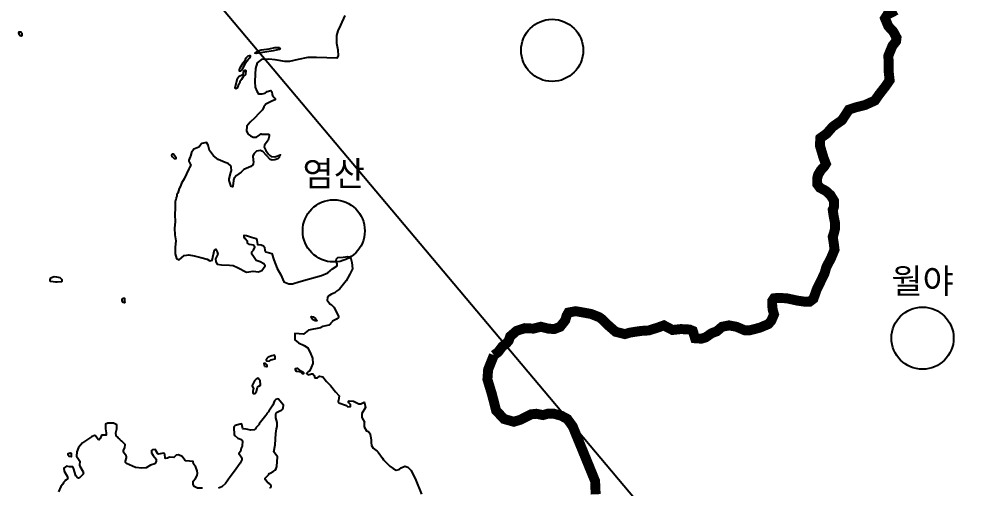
# Model space of a CAD drawing. Header units: millimetres. Extents: x -19392 to 580976, y -49129 to 736091.
# Drawn here: x 129880 to 168029, y 181143 to 200014 of the extents above; entities that cross this region are included whole.
import ezdxf
from ezdxf.enums import TextEntityAlignment as Align

# ---------------------------------------------------------------- set-up
doc = ezdxf.new("R2010")
doc.units = ezdxf.units.MM
for name, color, linetype in [('2121', 7, 'Continuous'), ('2122', 7, 'Continuous'), ('2411', 7, 'Continuous'), ('AWS', 4, 'Continuous'), ('AWS명', 2, 'Continuous'), ('티센', 6, 'Continuous')]:
    doc.layers.add(name, color=color, linetype=linetype)
doc.styles.get("Standard").update_dxf_attribs({"font": ''})
doc.styles.get('Standard').set_extended_font_data('Gulim')

msp = doc.modelspace()

# ---------------------------------------------------------------- linework, layer by layer
at = {"layer": '2121', "color": 7}
for points in [[(142989, 200152), (142823, 199768), (142706, 199537), (142657, 199350), (142657, 199036), (142706, 198767), (142723, 198535), (142675, 198435), (142274, 198449), (141856, 198466), (141504, 198466), (141120, 198383), (140772, 198300), (140585, 198300), (140184, 198366), (139936, 198401), (139635, 198383), (139469, 198249), (139400, 198017), (139383, 197800), (139369, 197482), (139383, 197264), (139452, 197116), (139518, 196998), (139670, 196998), (139784, 197033), (139870, 197099), (140019, 197133), (140053, 197081), (140070, 196981), (140084, 196933), (140153, 196850), (140184, 196815), (140184, 196763), (140084, 196715), (139818, 196580), (139735, 196480), (139684, 196363), (139535, 196214), (139369, 196031), (139183, 195862), (139051, 195696), (139034, 195496), (139100, 195378), (139200, 195313), (139300, 195261), (139435, 195261), (139570, 195347), (139620, 195394), (139650, 195380), (139924, 195375), (139947, 195360), (139947, 195360), (139945, 195300), (139911, 195138), (139761, 194939), (139748, 194863), (139754, 194826), (139816, 194722), (139923, 194580), (139978, 194523), (140035, 194487), (140177, 194472), (140409, 194553), (140409, 194553), (140409, 194553), (140353, 194465), (140347, 194437), (140297, 194387), (140182, 194346), (140065, 194331), (139984, 194363), (139697, 194676), (139592, 194719), (139435, 194701), (139342, 194608), (139297, 194508), (139303, 194327), (139315, 194271), (139309, 194190), (139290, 194146), (139208, 194084), (138934, 193953), (138821, 193846), (138634, 193722), (138539, 193610), (138531, 193588), (138514, 193518), (138488, 193292), (138476, 193267), (138413, 193273), (138332, 193511), (138339, 193580), (138404, 193839), (138433, 193917), (138422, 194047), (138403, 194101), (138403, 194101), (138297, 194205), (138181, 194242), (137897, 194362), (137710, 194512), (137541, 194728), (137492, 194932), (137424, 195050), (137242, 195004), (137148, 194895), (137148, 194882), (137117, 194858), (136923, 194780), (136823, 194639), (136783, 194500), (136765, 194473), (136716, 194327), (136716, 194290), (136797, 194127), (136741, 194035), (136722, 193979), (136522, 193576), (136420, 193409), (136383, 193288), (136328, 193194), (136269, 193012), (136238, 192949), (136228, 192890), (136200, 192829), (136187, 192723), (136171, 192685), (136164, 192401), (136147, 192149), (136164, 191849), (136133, 191600), (136147, 191331), (136199, 191082), (136164, 190830), (136164, 190564), (136216, 190381), (136333, 190329), (136416, 190398), (136534, 190498), (136717, 190529), (136934, 190481), (137200, 190415), (137452, 190346), (137566, 190281), (137653, 190315), (137684, 190429), (137718, 190612), (137753, 190730), (137801, 190747), (137853, 190647), (137884, 190547), (137784, 190364), (137801, 190246), (137853, 190146), (138036, 190129), (138354, 190115), (138502, 190098), (138672, 190015), (139038, 189828), (139304, 189863), (139521, 189845), (139656, 189897), (139787, 190080), (139739, 190163), (139587, 190246), (139421, 190298), (139321, 190464), (139255, 190547), (139255, 190647), (139321, 190712), (139373, 190830), (139321, 190913), (139155, 190947), (139072, 190999), (139072, 191065), (138986, 191165), (138938, 191230), (138938, 191313), (139038, 191300), (139238, 191230), (139421, 191182), (139456, 191113), (139473, 190947), (139621, 190930), (139722, 190882), (139756, 190830), (139773, 190699), (139804, 190647), (139956, 190612), (140057, 190581), (140139, 190329), (140274, 189980), (140423, 189714), (140540, 189445), (140740, 189362), (140892, 189362), (141141, 189445), (141576, 189562), (142060, 189697), (142312, 189797), (142495, 189963), (142678, 190080), (142678, 190163), (142644, 190281), (142661, 190364), (142713, 190415), (142927, 190429), (143113, 190464), (143196, 190446), (143231, 190381), (143279, 190215), (143296, 189963), (143196, 189745), (143044, 189479), (142778, 189144), (142658, 189057), (142658, 189057), (142596, 189000), (142452, 188936), (142351, 188877), (142295, 188802), (142282, 188695), (142388, 188548), (142444, 188526), (142550, 188413), (142743, 188063), (142743, 188001), (142656, 187932), (142499, 187858), (142499, 187845), (142420, 187767), (142420, 187755), (142354, 187696), (142111, 187645), (142017, 187590), (141530, 187491), (141329, 187336), (140986, 187364), (140986, 187252), (140986, 187100), (141134, 186982), (141352, 186882), (141504, 186782), (141621, 186533), (141687, 186367), (141704, 186150), (141635, 185998), (141569, 185849), (141521, 185815), (141452, 185749), (141521, 185697), (141652, 185732), (141704, 185732), (141752, 185666), (141787, 185583), (141887, 185583), (141970, 185649), (142105, 185615), (142253, 185431), (142422, 185266), (142623, 185014), (142760, 184855), (142760, 184855), (142736, 184668), (142722, 184645), (142728, 184598), (142746, 184570), (143059, 184463), (143115, 184413), (143227, 184419), (143222, 184500), (143222, 184500), (143158, 184566), (143134, 184607), (143134, 184637), (143166, 184647), (143341, 184643), (143559, 184537), (143640, 184533), (143765, 184593), (143784, 184574), (143821, 184386), (143671, 184137), (143676, 183986), (143728, 183882), (143789, 183799), (143776, 183761), (143775, 183605), (143869, 183442), (143943, 183411), (144006, 183323), (144006, 183292), (144025, 183242), (144047, 183072), (144046, 182978), (144068, 182848), (144127, 182752), (144139, 182752), (144298, 182629), (144336, 182589), (144508, 182341), (144542, 182278), (144809, 182026), (144944, 181926), (145061, 181860), (145175, 181895), (145262, 181960), (145410, 182026), (145527, 181978), (145662, 181843), (145845, 181460), (146080, 180893)], [(139982, 181133), (139982, 181146), (140026, 181203), (140021, 181274), (139930, 181337), (139895, 181350), (139802, 181469), (139783, 181509), (139783, 181534), (139928, 181688), (139953, 181727), (139990, 181739), (140109, 181808), (140185, 181864), (140229, 181933), (140260, 182008), (140279, 182402), (140129, 182602), (140187, 182876), (140221, 183340), (140249, 183522), (140276, 183620), (140270, 183782), (140220, 183964), (140215, 184114), (140215, 184114), (140224, 184169), (140241, 184184), (140381, 184252), (140447, 184273), (140478, 184304), (140515, 184357), (140522, 184475), (140304, 184729), (140216, 184698), (140166, 184645), (140096, 184482), (139929, 184229), (139921, 184202), (139859, 184140), (139859, 184115), (139815, 184071), (139815, 184058), (139545, 183728), (139545, 183703), (139463, 183622), (139458, 183603), (139426, 183572), (139426, 183560), (139407, 183553), (139407, 183541), (139344, 183485), (139207, 183473), (139016, 183512), (138895, 183524), (138860, 183640), (138852, 183713), (138852, 183713), (138833, 183724), (138583, 183653), (138538, 183615), (138520, 183581), (138538, 183293), (138550, 183262), (138550, 183262), (138563, 183262), (138681, 183155), (138832, 183099), (138881, 183037), (138862, 182830), (138818, 182749), (138792, 182611), (138730, 182534), (138730, 182534), (138798, 182444), (138851, 182358), (138851, 182283), (138776, 182143), (138556, 181815), (138373, 181590), (138191, 181326), (138046, 181187), (137906, 181133)], [(137267, 181133), (137068, 181144), (136928, 181208), (136885, 181294), (136896, 181423), (136982, 181525), (137057, 181643), (137068, 181740), (137057, 181837), (136993, 181987), (136904, 182122), (136892, 182210), (136599, 182236), (136561, 182262), (136443, 182417), (136293, 182480), (136205, 182468), (136118, 182374), (135942, 182381), (135861, 182341), (135777, 182329), (135761, 182357), (135755, 182488), (135712, 182551), (135481, 182507), (135468, 182513), (135393, 182651), (135362, 182689), (135250, 182674), (135218, 182652), (135218, 182558), (135274, 182458), (135405, 182301), (135399, 182207), (135341, 182113), (135167, 182058), (134998, 181961), (134829, 181946), (134566, 181972), (134205, 182129), (134167, 182173), (134167, 182173), (134171, 182226), (134205, 182354), (134202, 182406), (134192, 182432), (134081, 182591), (134087, 182661), (134144, 182754), (134157, 182892), (134024, 183022), (134004, 183028), (133998, 183047), (133923, 183109), (133923, 183121), (133879, 183151), (133873, 183170), (133795, 183249), (133782, 183362), (133821, 183524), (133812, 183680), (133812, 183680), (133683, 183755), (133501, 183755), (133459, 183756), (133459, 183756), (133359, 183712), (133359, 183519), (133389, 183366), (133395, 183269), (133208, 183269), (133183, 183232), (133151, 183138), (133101, 183088), (133069, 183094), (132955, 183239), (132914, 183254), (132802, 183201), (132598, 183067), (132437, 182960), (132281, 182768), (132206, 182597), (132193, 182428), (132330, 182221), (132318, 182059), (132330, 182021), (132460, 181790), (132473, 181740), (132460, 181740), (132460, 181696), (132310, 181558), (132273, 181545), (132235, 181547), (132173, 181628), (132080, 181948), (132048, 181994), (131914, 181997), (131792, 182016), (131692, 181936), (131698, 181817), (131823, 181617), (131841, 181529), (131761, 181453), (131742, 181446), (131742, 181434), (131672, 181367), (131641, 181298), (131565, 181211), (131465, 180987)]]:
    msp.add_lwpolyline(points, dxfattribs=at)
at = {"layer": '2122', "color": 7}
for points in [[(129994, 199411), (129998, 199337), (129967, 199321), (129930, 199331), (129899, 199374), (129880, 199462), (129886, 199493), (129949, 199499), (129992, 199449), (129994, 199411), (129994, 199411)], [(139371, 198639), (139520, 198735), (139622, 198776), (139952, 198812), (140176, 198861), (140345, 198870), (140383, 198845), (140389, 198814), (140345, 198783), (140109, 198734), (139437, 198626), (139371, 198639), (139371, 198639)], [(138984, 198217), (138843, 197965), (138784, 197909), (138759, 197909), (138756, 198003), (138775, 198053), (138900, 198252), (139001, 198389), (139020, 198446), (139101, 198530), (139151, 198548), (139188, 198539), (139188, 198502), (139157, 198433), (139060, 198336), (139060, 198323), (138984, 198217), (138984, 198217)], [(138841, 197583), (138772, 197482), (138751, 197422), (138696, 197331), (138654, 197234), (138610, 197209), (138591, 197213), (138585, 197247), (138674, 197628), (138744, 197709), (138867, 197762), (138899, 197765), (138916, 197868), (138949, 197940), (138969, 197955), (139000, 197952), (139006, 197946), (138993, 197777), (138912, 197715), (138841, 197583), (138841, 197583)], [(136098, 194433), (136129, 194404), (136204, 194397), (136210, 194406), (136204, 194428), (136171, 194487), (136099, 194573), (136041, 194570), (136027, 194561), (136017, 194535), (136029, 194485), (136041, 194485), (136098, 194433), (136098, 194433)], [(131365, 189429), (131149, 189454), (131136, 189470), (131130, 189523), (131168, 189598), (131189, 189617), (131293, 189648), (131384, 189644), (131530, 189610), (131599, 189534), (131605, 189456), (131598, 189434), (131423, 189423), (131365, 189429), (131365, 189429)], [(134133, 188692), (134140, 188609), (134133, 188590), (134077, 188603), (134036, 188672), (134038, 188723), (134052, 188754), (134090, 188782), (134121, 188785), (134133, 188692), (134133, 188692)], [(141743, 187901), (141687, 187928), (141637, 188010), (141649, 188044), (141718, 188034), (141806, 187962), (141861, 187887), (141861, 187868), (141805, 187872), (141743, 187901), (141743, 187901)], [(139853, 186089), (139851, 186014), (139767, 186037), (139745, 186143), (139751, 186171), (139789, 186171), (139851, 186105), (139853, 186089), (139853, 186089)], [(140031, 186296), (140064, 186320), (140196, 186339), (140196, 186441), (140165, 186482), (140049, 186467), (139902, 186405), (139858, 186358), (139858, 186346), (139833, 186320), (139833, 186277), (139845, 186258), (139952, 186252), (140031, 186296), (140031, 186296)], [(141167, 185813), (141051, 185830), (141007, 185893), (141007, 185956), (141070, 185967), (141162, 185886), (141301, 185814), (141325, 185786), (141332, 185736), (141288, 185742), (141226, 185805), (141167, 185813), (141167, 185813)], [(139532, 185239), (139599, 185278), (139605, 185303), (139587, 185459), (139506, 185565), (139428, 185523), (139362, 185459), (139262, 185272), (139266, 185243), (139312, 185147), (139286, 185035), (139292, 184973), (139305, 184950), (139386, 184947), (139386, 184960), (139436, 185022), (139481, 185197), (139532, 185239), (139532, 185239)], [(131985, 182479), (131981, 182404), (131906, 182410), (131861, 182471), (131856, 182535), (131937, 182562), (131981, 182547), (131985, 182479), (131985, 182479)]]:
    msp.add_lwpolyline(points, dxfattribs=at)
at = {"layer": '2411', "const_width": 400}
for points in [[(165173, 200371), (164823, 200186), (164730, 200039), (164860, 199725), (165063, 199503), (165192, 199263), (165173, 199116), (165026, 198931), (164860, 198525), (164878, 198303), (164878, 197878), (164915, 197546), (164749, 197306), (164490, 196974), (164324, 196734), (163918, 196549), (163549, 196457), (163272, 196364), (163142, 196161), (162995, 195940), (162625, 195681), (162385, 195404), (162385, 195404), (162127, 195220), (162108, 194924), (162256, 194426), (162348, 194186), (162293, 194093), (162145, 193927), (162035, 193742), (161998, 193595), (161998, 193373), (162108, 193225), (162348, 193096), (162533, 192930), (162681, 192690), (162681, 192487), (162662, 192413), (162625, 192339), (162662, 192081), (162718, 191804), (162718, 191582), (162662, 191360), (162625, 191250), (162662, 191028), (162699, 190733), (162552, 190382), (162367, 190031), (162293, 189773), (161979, 189126), (161850, 188757), (161702, 188646), (161462, 188646), (161204, 188683), (161204, 188683), (160779, 188775), (160428, 188794), (160262, 188775), (160188, 188665), (160188, 188517), (160207, 188332), (160262, 188129), (160151, 187871), (160040, 187741), (159690, 187594), (159265, 187483), (159099, 187483), (158748, 187631), (158452, 187686), (158175, 187631), (157954, 187446), (157751, 187372), (157622, 187280), (157511, 187206), (157345, 187151), (157086, 187169), (156994, 187465), (156865, 187520), (156514, 187538), (156181, 187501), (155831, 187686), (155572, 187594), (155221, 187483), (154926, 187465), (154667, 187428), (154446, 187391), (154446, 187391), (154261, 187335), (153892, 187428), (153615, 187668), (153356, 187926), (153227, 188018), (152895, 188148), (152285, 188258), (151990, 188203), (151916, 188074), (151861, 187889), (151658, 187631), (151418, 187538), (151177, 187557), (150882, 187631), (150587, 187557), (150236, 187575), (149903, 187465), (149645, 187243), (149590, 187077), (149497, 186966), (149331, 186837), (149165, 186615), (148990, 186488)], [(153086, 180890), (153063, 181425), (152609, 182536), (152162, 183624), (151946, 183920), (151708, 184048), (151417, 184130), (151150, 184130), (150964, 184077), (150696, 184130), (150487, 184107), (150062, 183891), (149794, 183810), (149399, 183920), (149079, 184264), (148916, 184903), (148730, 185514), (148759, 185909), (148990, 186488)]]:
    msp.add_lwpolyline(points, dxfattribs=at)
at = {"layer": 'AWS'}
for centre in [(151334, 198752), (142547, 191488), (166240, 187174)]:
    msp.add_circle(centre, 1250, dxfattribs=at)
at = {"layer": '티센'}
msp.add_lwpolyline([(135826, 203110), (173252, 158638)], dxfattribs=at)

# ---------------------------------------------------------------- texts
at = {"layer": 'AWS명'}
for s, p in [('염산', (142547, 192988)), ('월야', (166240, 188674))]:
    msp.add_text(s, height=1000, dxfattribs=at).set_placement(p, align=Align.BOTTOM_CENTER)

doc.saveas('drawing.dxf')
